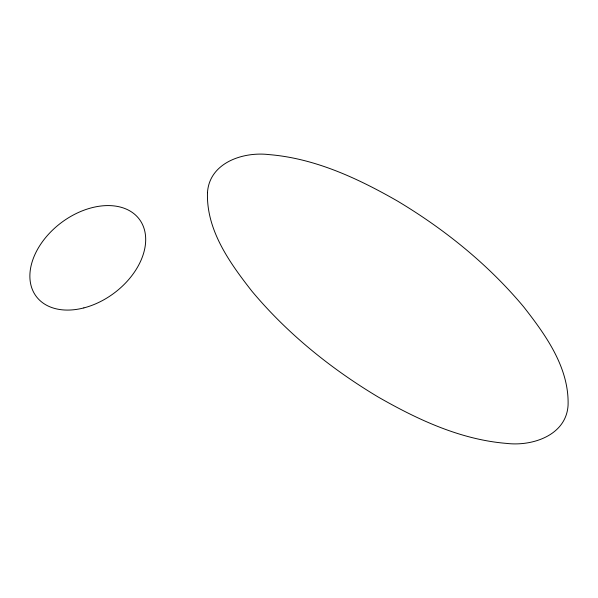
<?xml version="1.0" encoding="UTF-8"?>
<svg xmlns="http://www.w3.org/2000/svg" width="598" height="598" viewBox="0 0 598 598"><rect width="100%" height="100%" fill="white"/><g stroke="black" fill="none" stroke-linecap="round" stroke-linejoin="round"><path stroke-width="0.9" d="M207.476 192.676C206.265 230.267 229.796 262.911 251.915 291.196C287.346 333.572 330.911 368.727 378.22 397.035C417.778 419.684 460.662 439.702 506.685 443.41C532.332 446.482 566.224 435.359 568.07 405.324C569.281 367.733 545.75 335.089 523.639 306.804C488.207 264.428 444.635 229.273 397.334 200.965C357.768 178.316 314.892 158.298 268.868 154.59C243.214 151.518 209.33 162.641 207.476 192.676M83.862 307.903A64.39 44.02 -36.8 0 0 139.768 219.84A64.39 44.02 -36.8 0 0 39.707 245.733A64.39 44.02 -36.8 0 0 83.862 307.903"/></g></svg>
